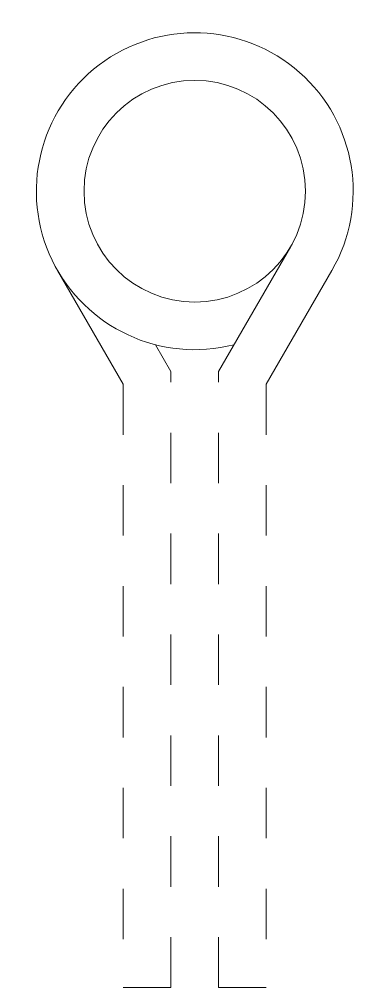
# Model space of a CAD drawing. Header units: metres. Extents: x -10.9 to 11.1, y -37 to 23.9.
import ezdxf

# ---------------------------------------------------------------- set-up
doc = ezdxf.new("R2010")
doc.units = ezdxf.units.M
doc.linetypes.add('Dash', pattern=[6.35, 3.175, -3.175])
doc.layers.add('A-DETL-GENF', color=92, linetype='Continuous', lineweight=18)
doc.layers.add('A-DETL-GENF-HDLN', color=1, linetype='Dash', lineweight=18)

# ---------------------------------------------------------------- blocks, each defined once
blk = doc.blocks.new('30 projectscharnier - knoop 20mm-1518850-00_0 Basismaterialen')
at = {"layer": 'A-DETL-GENF'}
for p, q in [((6.164, 9.642), (1.623, 1.778)), ((-8.515, 8.142), (-4.377, 0.974)), ((8.762, 8.142), (4.623, 0.974)), ((-2.351, 3.466), (-1.377, 1.778)), ((-4.377, -37), (-1.377, -37)), ((4.623, -37), (1.623, -37))]:
    blk.add_line(p, q, dxfattribs=at)
blk.add_circle((0.123, 13.129), 6.975, dxfattribs=at)
blk.add_arc((0.123, 13.129), 9.975, 330, 284.36605, dxfattribs=at)
at = {"layer": 'A-DETL-GENF-HDLN'}
for p, q in [((-1.377, -37), (-1.377, 1.778)), ((1.623, -37), (1.623, 1.778)), ((-4.377, 0.974), (-4.377, -37)), ((4.623, 0.974), (4.623, -37))]:
    blk.add_line(p, q, dxfattribs=at)

msp = doc.modelspace()

# ---------------------------------------------------------------- block references
msp.add_blockref('30 projectscharnier - knoop 20mm-1518850-00_0 Basismaterialen', (0, 0))

doc.saveas('drawing.dxf')
